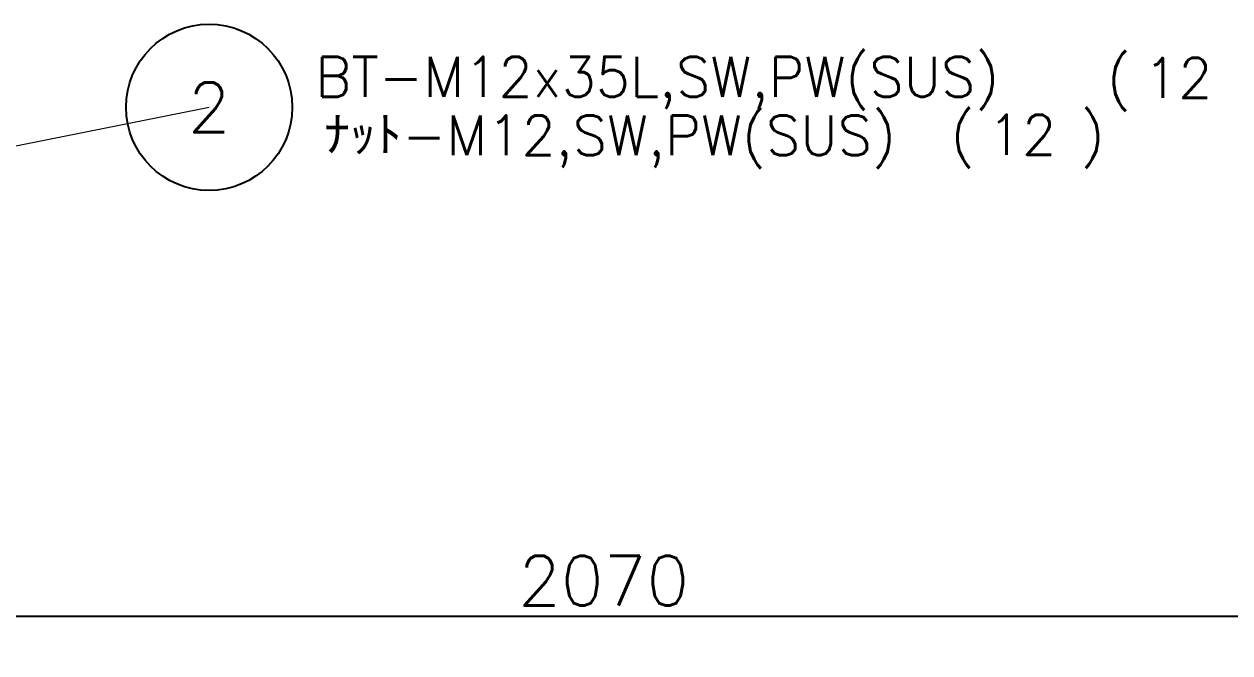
# Model space of a CAD drawing. Header units: millimetres. Extents: x 0 to 38884, y -3675 to 8056.
# Drawn here: x 26258 to 26984, y 2779 to 3157 of the extents above; entities that cross this region are included whole.
import ezdxf
from ezdxf import colors
from ezdxf.entities.mleader import LeaderData, LeaderLine
from ezdxf.enums import TextEntityAlignment as Align
from ezdxf.math import Vec2, Vec3

# ---------------------------------------------------------------- set-up
doc = ezdxf.new("R2010")
doc.units = ezdxf.units.MM
doc.header["$LTSCALE"] = 2.4
doc.header["$PDMODE"] = 99
doc.header["$PDSIZE"] = 1
doc.layers.add('07_TEXT', color=3, linetype='Continuous', lineweight=13)
doc.layers.add('08_DIM', color=3, linetype='Continuous', lineweight=13)
doc.styles.add('KSS_TXT', font='txt.shx', dxfattribs={"bigfont": 'extfont2.shx'})
doc.styles.get("Standard").update_dxf_attribs({"font": 'txt.shx', "bigfont": 'extfont2.shx'})
doc.dimstyles.new('KSS_DIM', dxfattribs={"dimscale": 2, "dimtxt": 3, "dimasz": 2.5, "dimexe": 1.25, "dimexo": 0.625, "dimtad": 1, "dimdsep": 46, "dimtxsty": 'KSS_TXT', "dimblk": 'OPEN30', "dimcen": 0, "dimazin": 2, "dimtfac": 0.75, "dimtmove": 0, "dimatfit": 3, "dimldrblk": 'OPEN30', "dimfxl": 1.25, "dimtolj": 1, "dimarcsym": 0})

# ---------------------------------------------------------------- blocks, each defined once
blk = doc.blocks.new('*U52')
at = {"layer": '07_TEXT', "color": 0, "style": 'KSS_TXT'}
for s, p in [('(', (49.001, 1.037)), (')', (58.771, 1.037))]:
    blk.add_text(s, height=3, dxfattribs=at).set_placement(p)
blk.add_attdef('補助材料名', (1.869, 0.996), '', height=3, dxfattribs=at)
blk.add_attdef('個数', text='', height=3, dxfattribs=at).set_placement((54.362, 1.037), align=Align.CENTER)
blk = doc.blocks.new('*U53')
at = {"layer": '07_TEXT', "color": 0, "style": 'KSS_TXT'}
for s, p in [('(', (61.393, 0.909)), (')', (71.162, 0.909))]:
    blk.add_text(s, height=3, dxfattribs=at).set_placement(p)
blk.add_attdef('補助材料名', (1.869, 0.996), '', height=3, dxfattribs=at)
blk.add_attdef('個数', text='', height=3, dxfattribs=at).set_placement((66.753, 0.909), align=Align.CENTER)
blk = doc.blocks.new('AM_BALLOON1')
at = {"transparency": 16777216}
blk.add_circle((0, 0), 5, dxfattribs=at)
blk.add_attdef('B_NUMBER', text='', height=3, dxfattribs=at).set_placement((0, 0), align=Align.MIDDLE_CENTER)
blk = doc.blocks.new('_Open30')
at = {"color": 0, "linetype": 'ByBlock', "lineweight": -2}
for p, q in [((-1, 0.268), (0, 0)), ((0, 0), (-1, -0.268)), ((0, 0), (-1, 0))]:
    blk.add_line(p, q, dxfattribs=at)
blk = doc.blocks.new('*D1179')
at = {"layer": '08_DIM', "color": 0, "lineweight": -2, "transparency": 16777216}
for p, q in [((25571.71, 2794.63), (25571.71, 2813.38)), ((27641.71, 1909.79), (27641.71, 2813.38)), ((25596.71, 2800.88), (27616.71, 2800.88))]:
    blk.add_line(p, q, dxfattribs=at)
at = {"layer": 'Defpoints', "color": 0, "transparency": 16777216}
for p in [(27641.71, 2800.88), (25571.71, 2788.38), (27641.71, 1903.54)]:
    blk.add_point(p, dxfattribs=at)
at = {"layer": '08_DIM', "color": 0, "lineweight": -2, "transparency": 16777216, "xscale": 25, "yscale": 25, "zscale": 25, "rotation": 180}
blk.add_blockref('_Open30', (25571.71, 2800.88), dxfattribs=at)
at = {"layer": '08_DIM', "color": 0, "lineweight": -2, "transparency": 16777216, "xscale": 25, "yscale": 25, "zscale": 25}
blk.add_blockref('_Open30', (27641.71, 2800.88), dxfattribs=at)
at = {"layer": '08_DIM', "color": 0, "transparency": 16777216, "insert": (26606.71, 2822.13), "char_height": 30, "attachment_point": 5, "style": 'KSS_TXT'}
blk.add_mtext('\\A1;2070', dxfattribs=at)

msp = doc.modelspace()

# ---------------------------------------------------------------- block references
at = {"layer": '08_DIM', "color": 15, "xscale": 8, "yscale": 8, "zscale": 8}
for name, p, values in [('*U53', (26418.4052, 3105.0572), {'補助材料名': 'BT-M12x35L,SW,PW(SUS)', '個数': '12'}), ('*U52', (26423.5693, 3069.8816), {'補助材料名': 'ﾅｯﾄ-M12,SW,PW(SUS)', '個数': '12'})]:
    msp.add_blockref(name, p, dxfattribs=at).add_auto_attribs(values)

# ---------------------------------------------------------------- dimensions: what is measured, and where the dimension line sits
at = {"layer": '08_DIM', "color": 1}
dim = msp.add_linear_dim(base=(27641.7122, 2800.8771), p1=(25571.7122, 2788.3771), p2=(27641.7122, 1903.5394), dimstyle='KSS_DIM', override={"dimscale": 10, "dimarcsym": 1}, dxfattribs=at)
dim.commit()
dim.dimension.update_dxf_attribs({"geometry": '*D1179', "text_midpoint": (26606.7122, 2822.1271)})

# ---------------------------------------------------------------- leaders
at = {"layer": '08_DIM'}
ml = msp.add_multileader_block('Standard', dxfattribs=at)
ml.set_content('AM_BALLOON1', color=256, scale=10)
ml.set_attribute('B_NUMBER', '2', width=0)
ml.set_leader_properties(color=256, linetype='ByLayer', lineweight=-1)
ml.set_arrow_properties(name='OPEN30')
ml.build(insert=Vec2(0, 0))
ml.multileader.update_dxf_attribs({"has_dogleg": 0, "text_right_attachment_type": 6, "dogleg_length": 0, "arrow_head_size": 25, "scale": 10, "block_connection_type": 1})
ctx = ml.context
ctx.base_point, ctx.scale, ctx.char_height, ctx.arrow_head_size, ctx.landing_gap_size, ctx.plane_origin = Vec3(26369.3709, 3106.6785), 10, 40, 25, 20, Vec3(26435.6177, 3393.5842)
ctx.right_attachment, ctx.attachment_type = 6, 1
notes = []
notes.append((ctx, [(0, (1, 1, 0), (26369.3709, 3106.6785), (1, 0), 0, [(0, [(26171.7122, 3067.3679)], 0, [])])]))
ctx.block.insert = Vec3(26369.3709, 3106.6785)
for ctx, leaders in notes:
    for number, flags, end, landing, length, lines in leaders:
        leader = LeaderData()
        leader.index, (leader.has_last_leader_line, leader.has_dogleg_vector, leader.attachment_direction) = number, flags
        leader.last_leader_point, leader.dogleg_vector, leader.dogleg_length = Vec3(end), Vec3(landing), length
        for number, points, colour, breaks in lines:
            line = LeaderLine()
            line.index, line.vertices, line.color, line.breaks = number, Vec3.list(points), colors.encode_raw_color(colour), breaks
            leader.lines.append(line)
        ctx.leaders.append(leader)

doc.saveas('drawing.dxf')
